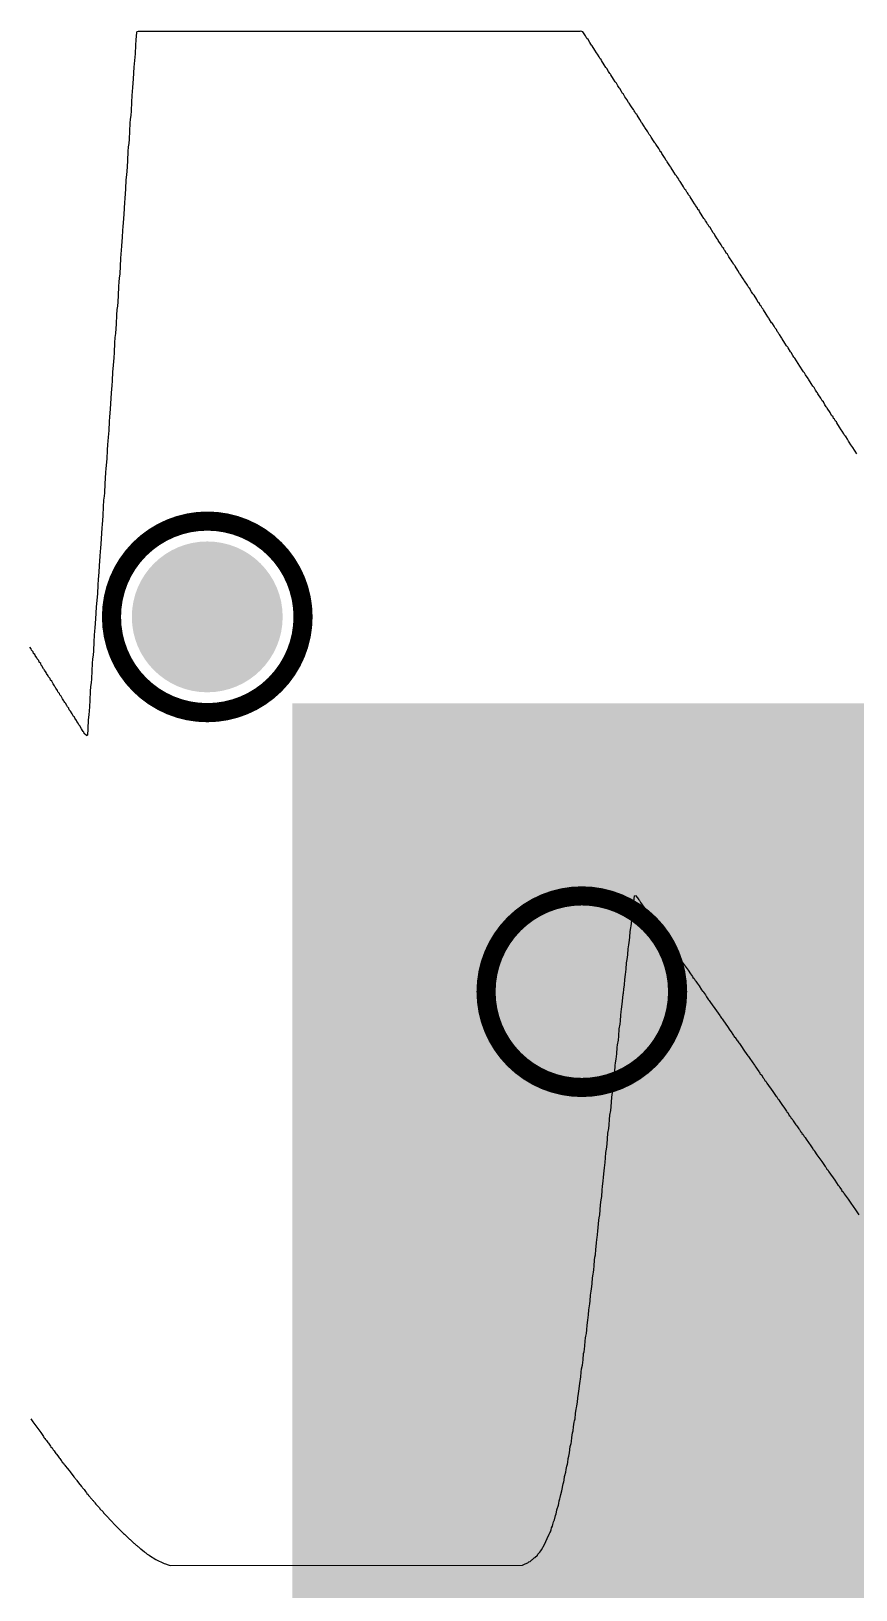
# Model space of a CAD drawing. Header units: inches. Extents: x -10 to 344, y -7 to 75.
# Drawn here: x 6.771 to 8.958, y 8.825 to 12.958 of the extents above; entities that cross this region are included whole.
import ezdxf

# ---------------------------------------------------------------- set-up
doc = ezdxf.new("R2010")
doc.units = ezdxf.units.IN
for name, color, linetype in [('Bottom Layer', 5, 'Continuous'), ('Bottom Overlay', 54, 'Continuous'), ('Drill Drawing', 1, 'Continuous'), ('Mid Layer 1', 16, 'Continuous'), ('Mid Layer 2', 76, 'Continuous'), ('Top Layer', 1, 'Continuous'), ('Top Paste', 8, 'Continuous'), ('Top Solder', 216, 'Continuous'), ('Via Holes', 16, 'Continuous')]:
    doc.layers.add(name, color=color, linetype=linetype)

# ---------------------------------------------------------------- blocks, each defined once
blk = doc.blocks.new('DSGP_1575_18_4_A_02_117')
at = {"layer": 'Top Layer'}
blk.add_hatch(color=1, dxfattribs=at).paths.add_polyline_path([(-6.8, 1.75), (-6.8, -1.75), (-10.3, -1.75), (-10.3, 1.75)])
at = {"layer": 'Top Paste'}
blk.add_hatch(color=8, dxfattribs=at).paths.add_polyline_path([(-7.4, 1.15), (-7.4, -1.15), (-9.7, -1.15), (-9.7, 1.15)])
at = {"layer": 'Top Solder'}
blk.add_hatch(color=216, dxfattribs=at).paths.add_polyline_path([(-6.7, 1.85), (-6.7, -1.85), (-10.4, -1.85), (-10.4, 1.85)])

msp = doc.modelspace()

# ---------------------------------------------------------------- hatches: boundary and pattern name
at = {"layer": 'Bottom Layer'}
h = msp.add_hatch(color=5, dxfattribs=at)
edge = h.paths.add_edge_path()
edge.add_arc((7.2381, 11.4051), 0.2, 0, 360)
h = msp.add_hatch(color=5, dxfattribs=at)
edge = h.paths.add_edge_path()
edge.add_arc((8.2314, 10.4113), 0.2, 0, 360)
at = {"layer": 'Mid Layer 1'}
h = msp.add_hatch(color=16, dxfattribs=at)
edge = h.paths.add_edge_path()
edge.add_arc((7.2381, 11.4051), 0.2, 0, 360)
h = msp.add_hatch(color=16, dxfattribs=at)
edge = h.paths.add_edge_path()
edge.add_arc((8.2314, 10.4113), 0.2, 0, 360)
at = {"layer": 'Mid Layer 2'}
h = msp.add_hatch(color=76, dxfattribs=at)
edge = h.paths.add_edge_path()
edge.add_arc((7.2381, 11.4051), 0.2, 0, 360)
h = msp.add_hatch(color=76, dxfattribs=at)
edge = h.paths.add_edge_path()
edge.add_arc((8.2314, 10.4113), 0.2, 0, 360)
at = {"layer": 'Top Layer'}
h = msp.add_hatch(color=1, dxfattribs=at)
edge = h.paths.add_edge_path()
edge.add_arc((7.2381, 11.4051), 0.2, 0, 360)
h = msp.add_hatch(color=1, dxfattribs=at)
edge = h.paths.add_edge_path()
edge.add_arc((8.2314, 10.4113), 0.2, 0, 360)
at = {"layer": 'Via Holes'}
h = msp.add_hatch(color=7, dxfattribs=at)
edge = h.paths.add_edge_path()
edge.add_arc((7.2381, 11.4051), 0.1, 0, 360)
h = msp.add_hatch(color=7, dxfattribs=at)
edge = h.paths.add_edge_path()
edge.add_arc((8.2314, 10.4113), 0.1, 0, 360)

# ---------------------------------------------------------------- linework, layer by layer
at = {"layer": 'Bottom Overlay'}
for p, q in [((7.0501, 12.9545), (7.0485, 12.9353)), ((7.0517, 12.9561), (7.0501, 12.9545)), ((7.0553, 12.9576), (7.0517, 12.9561)), ((8.2257, 12.9571), (7.0553, 12.9576)), ((8.2288, 12.9581), (8.2257, 12.9571)), ((8.234, 12.9561), (8.2288, 12.9581)), ((8.2408, 12.9462), (8.234, 12.9561)), ((8.245, 12.9389), (8.2408, 12.9462)), ((8.2481, 12.9358), (8.245, 12.9389)), ((7.0465, 12.8978), (7.0444, 12.8718)), ((7.0475, 12.9207), (7.0465, 12.8978)), ((7.0485, 12.9353), (7.0475, 12.9207)), ((8.2522, 12.9285), (8.2481, 12.9358)), ((8.2554, 12.9233), (8.2522, 12.9285)), ((8.2574, 12.9212), (8.2554, 12.9233)), ((8.2585, 12.9191), (8.2574, 12.9212)), ((8.2658, 12.9077), (8.2585, 12.9191)), ((8.2699, 12.9004), (8.2658, 12.9077)), ((8.273, 12.8973), (8.2699, 12.9004)), ((8.2772, 12.89), (8.273, 12.8973)), ((7.0433, 12.8625), (7.0418, 12.8318)), ((7.0444, 12.8718), (7.0433, 12.8625)), ((8.2803, 12.8848), (8.2772, 12.89)), ((8.2824, 12.8827), (8.2803, 12.8848)), ((8.2834, 12.8807), (8.2824, 12.8827)), ((8.2907, 12.8692), (8.2834, 12.8807)), ((8.2949, 12.8619), (8.2907, 12.8692)), ((8.298, 12.8588), (8.2949, 12.8619)), ((8.3022, 12.8515), (8.298, 12.8588)), ((7.0418, 12.8318), (7.0402, 12.8084)), ((8.3053, 12.8463), (8.3022, 12.8515)), ((8.3074, 12.8443), (8.3053, 12.8463)), ((8.3084, 12.8422), (8.3074, 12.8443)), ((8.3157, 12.8307), (8.3084, 12.8422)), ((8.3198, 12.8235), (8.3157, 12.8307)), ((8.323, 12.8203), (8.3198, 12.8235)), ((8.3271, 12.8131), (8.323, 12.8203)), ((8.3302, 12.8079), (8.3271, 12.8131)), ((7.0381, 12.7876), (7.0371, 12.7699)), ((7.0402, 12.8084), (7.0381, 12.7876)), ((8.3323, 12.8058), (8.3302, 12.8079)), ((8.3365, 12.7985), (8.3323, 12.8058)), ((8.3396, 12.7933), (8.3365, 12.7985)), ((8.3417, 12.7912), (8.3396, 12.7933)), ((8.3458, 12.7839), (8.3417, 12.7912)), ((8.351, 12.7767), (8.3458, 12.7839)), ((8.3552, 12.7694), (8.351, 12.7767)), ((7.035, 12.7346), (7.034, 12.7252)), ((7.0361, 12.747), (7.035, 12.7346)), ((7.0371, 12.7699), (7.0361, 12.747)), ((8.3573, 12.7673), (8.3552, 12.7694)), ((8.3614, 12.76), (8.3573, 12.7673)), ((8.3646, 12.7548), (8.3614, 12.76)), ((8.3687, 12.7507), (8.3646, 12.7548)), ((8.3698, 12.7465), (8.3687, 12.7507)), ((8.3718, 12.7444), (8.3698, 12.7465)), ((8.375, 12.7392), (8.3718, 12.7444)), ((8.377, 12.7372), (8.375, 12.7392)), ((8.3781, 12.7351), (8.377, 12.7372)), ((8.3854, 12.7236), (8.3781, 12.7351)), ((7.0329, 12.7138), (7.0309, 12.6722)), ((7.034, 12.7252), (7.0329, 12.7138)), ((8.3895, 12.7164), (8.3854, 12.7236)), ((8.3916, 12.7143), (8.3895, 12.7164)), ((8.3958, 12.707), (8.3916, 12.7143)), ((8.3978, 12.7049), (8.3958, 12.707)), ((8.3989, 12.7028), (8.3978, 12.7049)), ((8.4062, 12.6914), (8.3989, 12.7028)), ((8.4103, 12.6841), (8.4062, 12.6914)), ((7.0288, 12.6514), (7.0277, 12.6389)), ((7.0298, 12.6607), (7.0288, 12.6514)), ((7.0309, 12.6722), (7.0298, 12.6607)), ((8.4134, 12.681), (8.4103, 12.6841)), ((8.415, 12.6774), (8.4134, 12.681)), ((8.4218, 12.6675), (8.415, 12.6774)), ((8.4249, 12.6623), (8.4218, 12.6675)), ((8.427, 12.6602), (8.4249, 12.6623)), ((8.428, 12.6581), (8.427, 12.6602)), ((8.4353, 12.6467), (8.428, 12.6581)), ((8.4363, 12.6446), (8.4353, 12.6467)), ((7.0267, 12.615), (7.0257, 12.5983)), ((7.0277, 12.6389), (7.0267, 12.615)), ((8.4384, 12.6425), (8.4363, 12.6446)), ((8.4394, 12.6394), (8.4384, 12.6425)), ((8.4426, 12.6363), (8.4394, 12.6394)), ((8.4436, 12.6342), (8.4426, 12.6363)), ((8.4509, 12.6228), (8.4436, 12.6342)), ((8.455, 12.6155), (8.4509, 12.6228)), ((8.4571, 12.6134), (8.455, 12.6155)), ((8.4581, 12.6113), (8.4571, 12.6134)), ((8.4633, 12.604), (8.4581, 12.6113)), ((7.0225, 12.564), (7.0215, 12.5401)), ((7.0236, 12.5775), (7.0225, 12.564)), ((7.0246, 12.5869), (7.0236, 12.5775)), ((7.0257, 12.5983), (7.0246, 12.5869)), ((8.4644, 12.6009), (8.4633, 12.604)), ((8.4675, 12.5978), (8.4644, 12.6009)), ((8.4685, 12.5957), (8.4675, 12.5978)), ((8.4758, 12.5843), (8.4685, 12.5957)), ((8.48, 12.577), (8.4758, 12.5843)), ((8.4821, 12.5749), (8.48, 12.577)), ((8.4831, 12.5728), (8.4821, 12.5749)), ((8.4883, 12.5656), (8.4831, 12.5728)), ((8.4893, 12.5624), (8.4883, 12.5656)), ((7.0215, 12.5401), (7.0194, 12.5141)), ((8.4925, 12.5593), (8.4893, 12.5624)), ((8.4935, 12.5572), (8.4925, 12.5593)), ((8.5008, 12.5458), (8.4935, 12.5572)), ((8.5049, 12.5385), (8.5008, 12.5458)), ((8.507, 12.5364), (8.5049, 12.5385)), ((8.5101, 12.5312), (8.507, 12.5364)), ((8.5112, 12.5292), (8.5101, 12.5312)), ((8.5133, 12.5271), (8.5112, 12.5292)), ((8.5143, 12.524), (8.5133, 12.5271)), ((8.5174, 12.5208), (8.5143, 12.524)), ((7.0184, 12.5037), (7.0168, 12.473)), ((7.0194, 12.5141), (7.0184, 12.5037)), ((8.5185, 12.5188), (8.5174, 12.5208)), ((8.5257, 12.5073), (8.5185, 12.5188)), ((8.5299, 12.5001), (8.5257, 12.5073)), ((8.533, 12.4969), (8.5299, 12.5001)), ((8.5341, 12.4949), (8.533, 12.4969)), ((8.5382, 12.4886), (8.5341, 12.4949)), ((8.5393, 12.4855), (8.5382, 12.4886)), ((8.5424, 12.4824), (8.5393, 12.4855)), ((8.5434, 12.4803), (8.5424, 12.4824)), ((7.0142, 12.4403), (7.0132, 12.4299)), ((7.0153, 12.4496), (7.0142, 12.4403)), ((7.0168, 12.473), (7.0153, 12.4496)), ((8.5507, 12.4689), (8.5434, 12.4803)), ((8.5549, 12.4616), (8.5507, 12.4689)), ((8.558, 12.4585), (8.5549, 12.4616)), ((8.559, 12.4553), (8.558, 12.4585)), ((8.5632, 12.4512), (8.559, 12.4553)), ((8.5642, 12.447), (8.5632, 12.4512)), ((8.5663, 12.4449), (8.5642, 12.447)), ((8.5694, 12.4397), (8.5663, 12.4449)), ((7.0121, 12.4122), (7.0111, 12.3893)), ((7.0132, 12.4299), (7.0121, 12.4122)), ((8.5715, 12.4377), (8.5694, 12.4397)), ((8.5798, 12.4231), (8.5715, 12.4377)), ((8.5829, 12.42), (8.5798, 12.4231)), ((8.584, 12.4169), (8.5829, 12.42)), ((8.5861, 12.4148), (8.584, 12.4169)), ((8.5902, 12.4075), (8.5861, 12.4148)), ((8.5923, 12.4054), (8.5902, 12.4075)), ((8.5933, 12.4033), (8.5923, 12.4054)), ((8.6006, 12.3919), (8.5933, 12.4033)), ((7.009, 12.3675), (7.008, 12.355)), ((7.0101, 12.3768), (7.009, 12.3675)), ((7.0111, 12.3893), (7.0101, 12.3768)), ((8.6048, 12.3846), (8.6006, 12.3919)), ((8.6079, 12.3815), (8.6048, 12.3846)), ((8.6089, 12.3784), (8.6079, 12.3815)), ((8.611, 12.3763), (8.6089, 12.3784)), ((8.6152, 12.369), (8.611, 12.3763)), ((8.6173, 12.3669), (8.6152, 12.369)), ((8.6214, 12.3597), (8.6173, 12.3669)), ((8.6245, 12.3545), (8.6214, 12.3597)), ((7.0069, 12.3352), (7.0059, 12.3144)), ((7.008, 12.355), (7.0069, 12.3352)), ((8.6277, 12.3513), (8.6245, 12.3545)), ((8.6297, 12.3461), (8.6277, 12.3513)), ((8.6329, 12.343), (8.6297, 12.3461)), ((8.6339, 12.3399), (8.6329, 12.343)), ((8.637, 12.3368), (8.6339, 12.3399)), ((8.6381, 12.3347), (8.637, 12.3368)), ((8.6453, 12.3233), (8.6381, 12.3347)), ((8.6495, 12.316), (8.6453, 12.3233)), ((8.6516, 12.3139), (8.6495, 12.316)), ((7.0028, 12.2811), (7.0017, 12.2572)), ((7.0038, 12.2936), (7.0028, 12.2811)), ((7.0049, 12.303), (7.0038, 12.2936)), ((7.0059, 12.3144), (7.0049, 12.303)), ((8.6547, 12.3087), (8.6516, 12.3139)), ((8.6557, 12.3066), (8.6547, 12.3087)), ((8.6578, 12.3045), (8.6557, 12.3066)), ((8.6589, 12.3014), (8.6578, 12.3045)), ((8.662, 12.2983), (8.6589, 12.3014)), ((8.663, 12.2962), (8.662, 12.2983)), ((8.6703, 12.2848), (8.663, 12.2962)), ((8.6745, 12.2775), (8.6703, 12.2848)), ((8.6765, 12.2754), (8.6745, 12.2775)), ((8.6776, 12.2733), (8.6765, 12.2754)), ((7.0007, 12.2406), (6.9997, 12.2292)), ((7.0017, 12.2572), (7.0007, 12.2406)), ((8.6817, 12.2671), (8.6776, 12.2733)), ((8.6849, 12.2619), (8.6817, 12.2671)), ((8.6869, 12.2598), (8.6849, 12.2619)), ((8.688, 12.2578), (8.6869, 12.2598)), ((8.6953, 12.2463), (8.688, 12.2578)), ((8.6994, 12.239), (8.6953, 12.2463)), ((8.7025, 12.2359), (8.6994, 12.239)), ((8.7046, 12.2307), (8.7025, 12.2359)), ((6.9976, 12.2052), (6.9965, 12.1824)), ((6.9986, 12.2198), (6.9976, 12.2052)), ((6.9997, 12.2292), (6.9986, 12.2198)), ((8.7067, 12.2286), (8.7046, 12.2307)), ((8.7098, 12.2234), (8.7067, 12.2286)), ((8.7119, 12.2214), (8.7098, 12.2234)), ((8.7129, 12.2193), (8.7119, 12.2214)), ((8.7202, 12.2078), (8.7129, 12.2193)), ((8.7244, 12.2006), (8.7202, 12.2078)), ((8.7275, 12.1974), (8.7244, 12.2006)), ((8.7285, 12.1954), (8.7275, 12.1974)), ((8.7348, 12.185), (8.7285, 12.1954)), ((6.9945, 12.1564), (6.9934, 12.146)), ((6.9965, 12.1824), (6.9945, 12.1564)), ((8.7368, 12.1829), (8.7348, 12.185)), ((8.741, 12.1756), (8.7368, 12.1829)), ((8.7441, 12.1704), (8.741, 12.1756)), ((8.7472, 12.1673), (8.7441, 12.1704)), ((8.7493, 12.1621), (8.7472, 12.1673)), ((8.7524, 12.159), (8.7493, 12.1621)), ((8.7535, 12.1558), (8.7524, 12.159)), ((8.7556, 12.1538), (8.7535, 12.1558)), ((8.7597, 12.1465), (8.7556, 12.1538)), ((6.9924, 12.1314), (6.9913, 12.1064)), ((6.9934, 12.146), (6.9924, 12.1314)), ((8.7618, 12.1444), (8.7597, 12.1465)), ((8.7628, 12.1423), (8.7618, 12.1444)), ((8.7701, 12.1309), (8.7628, 12.1423)), ((8.7743, 12.1236), (8.7701, 12.1309)), ((8.7774, 12.1205), (8.7743, 12.1236)), ((8.7784, 12.1184), (8.7774, 12.1205)), ((8.7847, 12.108), (8.7784, 12.1184)), ((6.9882, 12.0721), (6.9872, 12.0544)), ((6.9893, 12.0825), (6.9882, 12.0721)), ((6.9903, 12.0919), (6.9893, 12.0825)), ((6.9913, 12.1064), (6.9903, 12.0919)), ((8.7868, 12.1059), (8.7847, 12.108)), ((8.7909, 12.0986), (8.7868, 12.1059)), ((8.794, 12.0934), (8.7909, 12.0986)), ((8.7961, 12.0914), (8.794, 12.0934)), ((8.8003, 12.0841), (8.7961, 12.0914)), ((8.8055, 12.0768), (8.8003, 12.0841)), ((8.8096, 12.0695), (8.8055, 12.0768)), ((8.8117, 12.0674), (8.8096, 12.0695)), ((6.9861, 12.0316), (6.9851, 12.0181)), ((6.9872, 12.0544), (6.9861, 12.0316)), ((8.8159, 12.0602), (8.8117, 12.0674)), ((8.819, 12.055), (8.8159, 12.0602)), ((8.8221, 12.0518), (8.819, 12.055)), ((8.8242, 12.0466), (8.8221, 12.0518)), ((8.8263, 12.0446), (8.8242, 12.0466)), ((8.8294, 12.0394), (8.8263, 12.0446)), ((8.8315, 12.0373), (8.8294, 12.0394)), ((8.8325, 12.0352), (8.8315, 12.0373)), ((8.8398, 12.0238), (8.8325, 12.0352)), ((6.983, 11.9983), (6.9809, 11.9567)), ((6.9841, 12.0097), (6.983, 11.9983)), ((6.9851, 12.0181), (6.9841, 12.0097)), ((8.844, 12.0165), (8.8398, 12.0238)), ((8.8471, 12.0134), (8.844, 12.0165)), ((8.8512, 12.0061), (8.8471, 12.0134)), ((8.8544, 12.0009), (8.8512, 12.0061)), ((8.8564, 11.9988), (8.8544, 12.0009)), ((8.8575, 11.9967), (8.8564, 11.9988)), ((8.8648, 11.9853), (8.8575, 11.9967)), ((8.8689, 11.978), (8.8648, 11.9853)), ((6.9799, 11.9453), (6.9789, 11.9359)), ((6.9809, 11.9567), (6.9799, 11.9453)), ((8.872, 11.9749), (8.8689, 11.978)), ((8.8762, 11.9676), (8.872, 11.9749)), ((8.8793, 11.9624), (8.8762, 11.9676)), ((8.8814, 11.9603), (8.8793, 11.9624)), ((8.8824, 11.9583), (8.8814, 11.9603)), ((8.8897, 11.9468), (8.8824, 11.9583)), ((8.8939, 11.9395), (8.8897, 11.9468)), ((6.9778, 11.9234), (6.9768, 11.8995)), ((6.9789, 11.9359), (6.9778, 11.9234)), ((8.898, 11.9354), (8.8939, 11.9395)), ((8.8991, 11.9312), (8.898, 11.9354)), ((8.9012, 11.9291), (8.8991, 11.9312)), ((8.9043, 11.9239), (8.9012, 11.9291)), ((8.9064, 11.9219), (8.9043, 11.9239)), ((8.9074, 11.9198), (8.9064, 11.9219)), ((8.9147, 11.9083), (8.9074, 11.9198)), ((8.9188, 11.9011), (8.9147, 11.9083)), ((6.9737, 11.8621), (6.9726, 11.8475)), ((6.9747, 11.8714), (6.9737, 11.8621)), ((6.9757, 11.8818), (6.9747, 11.8714)), ((6.9768, 11.8995), (6.9757, 11.8818)), ((8.922, 11.8979), (8.9188, 11.9011)), ((8.9261, 11.8907), (8.922, 11.8979)), ((8.9292, 11.8855), (8.9261, 11.8907)), ((8.9313, 11.8834), (8.9292, 11.8855)), ((8.9355, 11.8761), (8.9313, 11.8834)), ((8.9386, 11.8709), (8.9355, 11.8761)), ((8.9407, 11.8688), (8.9386, 11.8709)), ((8.9448, 11.8615), (8.9407, 11.8688)), ((8.95, 11.8543), (8.9448, 11.8615)), ((6.9716, 11.8246), (6.9695, 11.7986)), ((6.9726, 11.8475), (6.9716, 11.8246)), ((8.9542, 11.847), (8.95, 11.8543)), ((8.9563, 11.8449), (8.9542, 11.847)), ((8.9604, 11.8376), (8.9563, 11.8449)), ((6.9685, 11.7882), (6.9669, 11.7575)), ((6.9695, 11.7986), (6.9685, 11.7882)), ((6.9669, 11.7575), (6.9653, 11.7342)), ((6.9622, 11.6967), (6.9612, 11.6738)), ((6.9633, 11.7144), (6.9622, 11.6967)), ((6.9643, 11.7248), (6.9633, 11.7144)), ((6.9653, 11.7342), (6.9643, 11.7248)), ((6.9601, 11.6603), (6.9591, 11.651)), ((6.9612, 11.6738), (6.9601, 11.6603)), ((6.9581, 11.6406), (6.956, 11.599)), ((6.9591, 11.651), (6.9581, 11.6406)), ((6.9539, 11.5782), (6.9529, 11.5657)), ((6.9549, 11.5875), (6.9539, 11.5782)), ((6.956, 11.599), (6.9549, 11.5875)), ((6.9518, 11.5407), (6.9508, 11.5241)), ((6.9529, 11.5657), (6.9518, 11.5407)), ((6.9477, 11.4898), (6.9466, 11.4659)), ((6.9487, 11.5043), (6.9477, 11.4898)), ((6.9497, 11.5137), (6.9487, 11.5043)), ((6.9508, 11.5241), (6.9497, 11.5137)), ((6.9466, 11.4659), (6.9446, 11.4409)), ((6.9435, 11.4305), (6.9419, 11.3998)), ((6.9446, 11.4409), (6.9435, 11.4305)), ((6.9394, 11.3671), (6.9383, 11.3567)), ((6.9404, 11.3764), (6.9394, 11.3671)), ((6.9419, 11.3998), (6.9404, 11.3764)), ((6.7714, 11.3208), (6.7672, 11.3249)), ((6.9373, 11.339), (6.9362, 11.3151)), ((6.9383, 11.3567), (6.9373, 11.339)), ((6.7724, 11.3166), (6.7714, 11.3208)), ((6.7766, 11.3125), (6.7724, 11.3166)), ((6.7776, 11.3083), (6.7766, 11.3125)), ((6.7808, 11.3052), (6.7776, 11.3083)), ((6.7818, 11.3031), (6.7808, 11.3052)), ((6.786, 11.2969), (6.7818, 11.3031)), ((6.787, 11.2937), (6.786, 11.2969)), ((6.7912, 11.2896), (6.787, 11.2937)), ((6.7922, 11.2854), (6.7912, 11.2896)), ((6.7964, 11.2813), (6.7922, 11.2854)), ((6.9341, 11.2943), (6.9331, 11.2818)), ((6.9352, 11.3036), (6.9341, 11.2943)), ((6.9362, 11.3151), (6.9352, 11.3036)), ((6.7974, 11.2771), (6.7964, 11.2813)), ((6.7995, 11.275), (6.7974, 11.2771)), ((6.8036, 11.2677), (6.7995, 11.275)), ((6.8057, 11.2657), (6.8036, 11.2677)), ((6.8068, 11.2636), (6.8057, 11.2657)), ((6.8109, 11.2573), (6.8068, 11.2636)), ((6.812, 11.2553), (6.8109, 11.2573)), ((6.8161, 11.249), (6.812, 11.2553)), ((6.8172, 11.2459), (6.8161, 11.249)), ((6.8213, 11.2417), (6.8172, 11.2459)), ((6.8224, 11.2376), (6.8213, 11.2417)), ((6.9321, 11.262), (6.931, 11.2412)), ((6.9331, 11.2818), (6.9321, 11.262)), ((6.8255, 11.2345), (6.8224, 11.2376)), ((6.8296, 11.2272), (6.8255, 11.2345)), ((6.8328, 11.222), (6.8296, 11.2272)), ((6.8338, 11.2199), (6.8328, 11.222)), ((6.8359, 11.2178), (6.8338, 11.2199)), ((6.8369, 11.2158), (6.8359, 11.2178)), ((6.8411, 11.2095), (6.8369, 11.2158)), ((6.8421, 11.2064), (6.8411, 11.2095)), ((6.8463, 11.2022), (6.8421, 11.2064)), ((6.8473, 11.1981), (6.8463, 11.2022)), ((6.9279, 11.2069), (6.9269, 11.184)), ((6.9289, 11.2204), (6.9279, 11.2069)), ((6.93, 11.2298), (6.9289, 11.2204)), ((6.931, 11.2412), (6.93, 11.2298)), ((6.8504, 11.195), (6.8473, 11.1981)), ((6.8546, 11.1877), (6.8504, 11.195)), ((6.8577, 11.1825), (6.8546, 11.1877)), ((6.8588, 11.1804), (6.8577, 11.1825)), ((6.8608, 11.1783), (6.8588, 11.1804)), ((6.8619, 11.1762), (6.8608, 11.1783)), ((6.866, 11.17), (6.8619, 11.1762)), ((6.8671, 11.1669), (6.866, 11.17)), ((6.8712, 11.1627), (6.8671, 11.1669)), ((6.8723, 11.1586), (6.8712, 11.1627)), ((6.9258, 11.1664), (6.9238, 11.1456)), ((6.9269, 11.184), (6.9258, 11.1664)), ((6.8754, 11.1554), (6.8723, 11.1586)), ((6.8796, 11.1482), (6.8754, 11.1554)), ((6.8827, 11.143), (6.8796, 11.1482)), ((6.8837, 11.1409), (6.8827, 11.143)), ((6.8858, 11.1388), (6.8837, 11.1409)), ((6.8868, 11.1367), (6.8858, 11.1388)), ((6.891, 11.1305), (6.8868, 11.1367)), ((6.892, 11.1274), (6.891, 11.1305)), ((6.8962, 11.1232), (6.892, 11.1274)), ((6.8972, 11.119), (6.8962, 11.1232)), ((6.9004, 11.1159), (6.8972, 11.119)), ((6.9227, 11.132), (6.9217, 11.1081)), ((6.9238, 11.1456), (6.9227, 11.132)), ((6.9045, 11.1086), (6.9004, 11.1159)), ((6.9076, 11.1034), (6.9045, 11.1086)), ((6.9087, 11.1014), (6.9076, 11.1034)), ((6.9108, 11.0993), (6.9087, 11.1014)), ((6.9118, 11.0962), (6.9108, 11.0993)), ((6.9175, 11.0904), (6.9118, 11.0962)), ((6.9196, 11.0894), (6.9175, 11.0904)), ((6.9206, 11.0915), (6.9196, 11.0894)), ((6.9217, 11.1081), (6.9206, 11.0915)), ((8.3692, 10.6495), (8.3708, 10.6656)), ((8.3708, 10.6656), (8.3734, 10.6662)), ((8.3734, 10.6662), (8.3791, 10.6604)), ((8.3651, 10.6173), (8.3661, 10.6256)), ((8.3661, 10.6256), (8.3682, 10.6381)), ((8.3682, 10.6381), (8.3692, 10.6495)), ((8.3791, 10.6604), (8.3822, 10.6552)), ((8.3822, 10.6552), (8.3843, 10.6532)), ((8.3843, 10.6532), (8.3874, 10.648)), ((8.3874, 10.648), (8.403, 10.6261)), ((8.403, 10.6261), (8.4103, 10.6147)), ((8.3599, 10.5705), (8.3609, 10.5809)), ((8.3609, 10.5809), (8.362, 10.5861)), ((8.362, 10.5861), (8.363, 10.5923)), ((8.363, 10.5923), (8.364, 10.6027)), ((8.364, 10.6027), (8.3651, 10.6173)), ((8.4103, 10.6147), (8.4114, 10.6126)), ((8.4114, 10.6126), (8.4145, 10.6095)), ((8.4145, 10.6095), (8.4155, 10.6074)), ((8.4155, 10.6074), (8.4176, 10.6053)), ((8.4176, 10.6053), (8.4186, 10.6032)), ((8.4186, 10.6032), (8.4238, 10.596)), ((8.4238, 10.596), (8.4327, 10.583)), ((8.4327, 10.583), (8.4342, 10.5814)), ((8.4342, 10.5814), (8.4374, 10.5762)), ((8.3557, 10.5351), (8.3578, 10.5476)), ((8.3578, 10.5476), (8.3588, 10.5559)), ((8.3588, 10.5559), (8.3599, 10.5705)), ((8.4374, 10.5762), (8.4394, 10.5741)), ((8.4394, 10.5741), (8.4426, 10.5689)), ((8.4426, 10.5689), (8.4529, 10.5544)), ((8.4529, 10.5544), (8.4597, 10.5445)), ((8.4597, 10.5445), (8.4727, 10.5263)), ((8.351, 10.492), (8.3526, 10.5018)), ((8.3526, 10.5018), (8.3536, 10.5102)), ((8.3536, 10.5102), (8.3547, 10.5247)), ((8.3547, 10.5247), (8.3557, 10.5351)), ((8.4727, 10.5263), (8.4831, 10.5107)), ((8.4831, 10.5107), (8.4878, 10.505)), ((8.4878, 10.505), (8.493, 10.4966)), ((8.3453, 10.4436), (8.3474, 10.4571)), ((8.3474, 10.4571), (8.349, 10.4712)), ((8.349, 10.4712), (8.35, 10.4878)), ((8.35, 10.4878), (8.351, 10.492)), ((8.493, 10.4966), (8.4945, 10.4951)), ((8.4945, 10.4951), (8.4977, 10.4899)), ((8.4977, 10.4899), (8.4997, 10.4878)), ((8.4997, 10.4878), (8.5029, 10.4826)), ((8.5029, 10.4826), (8.5133, 10.4681)), ((8.5133, 10.4681), (8.52, 10.4582)), ((8.52, 10.4582), (8.5247, 10.4514)), ((8.3417, 10.4077), (8.3432, 10.4176)), ((8.3432, 10.4176), (8.3443, 10.4291)), ((8.3443, 10.4291), (8.3453, 10.4436)), ((8.5247, 10.4514), (8.5257, 10.4493)), ((8.5257, 10.4493), (8.5289, 10.4462)), ((8.5289, 10.4462), (8.532, 10.441)), ((8.532, 10.441), (8.5341, 10.4389)), ((8.5341, 10.4389), (8.5372, 10.4337)), ((8.5372, 10.4337), (8.5424, 10.4265)), ((8.5424, 10.4265), (8.5491, 10.4166)), ((8.5491, 10.4166), (8.5512, 10.4124)), ((8.337, 10.3646), (8.3386, 10.3786)), ((8.3386, 10.3786), (8.3396, 10.3859)), ((8.3396, 10.3859), (8.3406, 10.4046)), ((8.3406, 10.4046), (8.3417, 10.4077)), ((8.5512, 10.4124), (8.5528, 10.4119)), ((8.5528, 10.4119), (8.5538, 10.4098)), ((8.5538, 10.4098), (8.559, 10.4025)), ((8.559, 10.4025), (8.5621, 10.3973)), ((8.5621, 10.3973), (8.5642, 10.3953)), ((8.5642, 10.3953), (8.5673, 10.3901)), ((8.5673, 10.3901), (8.5694, 10.388)), ((8.5694, 10.388), (8.5725, 10.3828)), ((8.5725, 10.3828), (8.5881, 10.3609)), ((8.3328, 10.3251), (8.3339, 10.3344)), ((8.3339, 10.3344), (8.3349, 10.349)), ((8.3349, 10.349), (8.336, 10.3583)), ((8.336, 10.3583), (8.337, 10.3646)), ((8.5881, 10.3609), (8.597, 10.3479)), ((8.597, 10.3479), (8.5985, 10.3464)), ((8.5985, 10.3464), (8.6017, 10.3412)), ((8.6017, 10.3412), (8.6037, 10.3391)), ((8.6037, 10.3391), (8.6069, 10.3339)), ((8.6069, 10.3339), (8.6173, 10.3193)), ((8.3282, 10.2829), (8.3292, 10.2933)), ((8.3292, 10.2933), (8.3308, 10.3126)), ((8.3308, 10.3126), (8.3328, 10.3251)), ((8.6173, 10.3193), (8.624, 10.3095)), ((8.624, 10.3095), (8.6277, 10.3048)), ((8.6277, 10.3048), (8.6318, 10.2975)), ((8.6318, 10.2975), (8.6339, 10.2954)), ((8.6339, 10.2954), (8.6349, 10.2933)), ((8.6349, 10.2933), (8.6365, 10.2907)), ((8.324, 10.2466), (8.325, 10.2632)), ((8.325, 10.2632), (8.3261, 10.2705)), ((8.3261, 10.2705), (8.3282, 10.2829)), ((8.6365, 10.2907), (8.6381, 10.2902)), ((8.6381, 10.2902), (8.6422, 10.2829)), ((8.6422, 10.2829), (8.6443, 10.2809)), ((8.6443, 10.2809), (8.6474, 10.2757)), ((8.6474, 10.2757), (8.6495, 10.2736)), ((8.6495, 10.2736), (8.6526, 10.2684)), ((8.6526, 10.2684), (8.663, 10.2538)), ((8.663, 10.2538), (8.6719, 10.2408)), ((8.3188, 10.1987), (8.3198, 10.2154)), ((8.3198, 10.2154), (8.3209, 10.2226)), ((8.3209, 10.2226), (8.3224, 10.2325)), ((8.3224, 10.2325), (8.324, 10.2466)), ((8.6719, 10.2408), (8.6734, 10.2393)), ((8.6734, 10.2393), (8.6765, 10.2341)), ((8.6765, 10.2341), (8.689, 10.2164)), ((8.689, 10.2164), (8.6901, 10.2143)), ((8.6901, 10.2143), (8.6932, 10.2112)), ((8.6932, 10.2112), (8.6963, 10.206)), ((8.3141, 10.1545), (8.3162, 10.1784)), ((8.3162, 10.1784), (8.3172, 10.1847)), ((8.3172, 10.1847), (8.3188, 10.1987)), ((8.6963, 10.206), (8.7004, 10.1998)), ((8.7004, 10.1998), (8.7015, 10.1977)), ((8.7015, 10.1977), (8.7036, 10.1956)), ((8.7036, 10.1956), (8.7046, 10.1935)), ((8.7046, 10.1935), (8.7077, 10.1904)), ((8.7077, 10.1904), (8.7119, 10.1831)), ((8.7119, 10.1831), (8.714, 10.181)), ((8.714, 10.181), (8.7171, 10.1758)), ((8.7171, 10.1758), (8.7192, 10.1738)), ((8.7192, 10.1738), (8.7223, 10.1686)), ((8.7223, 10.1686), (8.7379, 10.1467)), ((8.3089, 10.1056), (8.311, 10.1316)), ((8.311, 10.1316), (8.3131, 10.1441)), ((8.3131, 10.1441), (8.3141, 10.1545)), ((8.7379, 10.1467), (8.7467, 10.1337)), ((8.7467, 10.1337), (8.7483, 10.1322)), ((8.7483, 10.1322), (8.7514, 10.127)), ((8.7514, 10.127), (8.7535, 10.1249)), ((8.3058, 10.0838), (8.3079, 10.0963)), ((8.3079, 10.0963), (8.3089, 10.1056)), ((8.7535, 10.1249), (8.7566, 10.1197)), ((8.7566, 10.1197), (8.7618, 10.1124)), ((8.7618, 10.1124), (8.7686, 10.1025)), ((8.7686, 10.1025), (8.7722, 10.0968)), ((8.7722, 10.0968), (8.7743, 10.0947)), ((8.7743, 10.0947), (8.7753, 10.0926)), ((8.7753, 10.0926), (8.7774, 10.0906)), ((8.7774, 10.0906), (8.7816, 10.0833)), ((8.3006, 10.036), (8.3027, 10.0484)), ((8.3027, 10.0484), (8.3037, 10.0578)), ((8.3037, 10.0578), (8.3048, 10.0724)), ((8.3048, 10.0724), (8.3058, 10.0838)), ((8.7816, 10.0833), (8.7836, 10.0812)), ((8.7836, 10.0812), (8.7868, 10.076)), ((8.7868, 10.076), (8.7888, 10.0739)), ((8.7888, 10.0739), (8.792, 10.0687)), ((8.792, 10.0687), (8.7992, 10.0583)), ((8.7992, 10.0583), (8.8003, 10.0562)), ((8.8003, 10.0562), (8.8034, 10.0531)), ((8.8034, 10.0531), (8.8065, 10.0479)), ((8.8065, 10.0479), (8.8086, 10.0458)), ((8.8086, 10.0458), (8.8117, 10.0406)), ((8.2975, 9.9996), (8.2985, 10.0079)), ((8.2985, 10.0079), (8.2996, 10.0214)), ((8.2996, 10.0214), (8.3006, 10.036)), ((8.8117, 10.0406), (8.8138, 10.0386)), ((8.8138, 10.0386), (8.8148, 10.0354)), ((8.8148, 10.0354), (8.818, 10.0323)), ((8.818, 10.0323), (8.8211, 10.0271)), ((8.8211, 10.0271), (8.8232, 10.025)), ((8.8232, 10.025), (8.8263, 10.0198)), ((8.8263, 10.0198), (8.8388, 10.0022)), ((8.8388, 10.0022), (8.8419, 9.997)), ((8.2933, 9.958), (8.2944, 9.9704)), ((8.2944, 9.9704), (8.2954, 9.985)), ((8.2954, 9.985), (8.2964, 9.9933)), ((8.2964, 9.9933), (8.2975, 9.9996)), ((8.8419, 9.997), (8.844, 9.9949)), ((8.844, 9.9949), (8.845, 9.9928)), ((8.845, 9.9928), (8.8471, 9.9907)), ((8.8471, 9.9907), (8.8481, 9.9887)), ((8.8481, 9.9887), (8.8549, 9.9788)), ((8.8549, 9.9788), (8.8679, 9.9606)), ((8.8679, 9.9606), (8.8767, 9.9476)), ((8.2881, 9.9091), (8.2892, 9.9195)), ((8.2892, 9.9195), (8.2902, 9.9361)), ((8.2902, 9.9361), (8.2912, 9.9445)), ((8.2912, 9.9445), (8.2933, 9.958)), ((8.8767, 9.9476), (8.8783, 9.946)), ((8.8783, 9.946), (8.8814, 9.9408)), ((8.8814, 9.9408), (8.8835, 9.9387)), ((8.8835, 9.9387), (8.8866, 9.9335)), ((8.8866, 9.9335), (8.9022, 9.9117)), ((8.284, 9.8685), (8.285, 9.8852)), ((8.285, 9.8852), (8.286, 9.8956)), ((8.286, 9.8956), (8.2881, 9.9091)), ((8.9022, 9.9117), (8.911, 9.8977)), ((8.911, 9.8977), (8.9126, 9.8971)), ((8.9126, 9.8971), (8.9157, 9.8919)), ((8.9157, 9.8919), (8.9199, 9.8857)), ((8.9199, 9.8857), (8.9209, 9.8836)), ((8.9209, 9.8836), (8.924, 9.8805)), ((8.924, 9.8805), (8.9272, 9.8753)), ((8.2788, 9.8197), (8.2808, 9.8457)), ((8.2808, 9.8457), (8.2829, 9.8592)), ((8.2829, 9.8592), (8.284, 9.8685)), ((8.9272, 9.8753), (8.9375, 9.8607)), ((8.9375, 9.8607), (8.9443, 9.8509)), ((8.9443, 9.8509), (8.9573, 9.8327)), ((8.2741, 9.7765), (8.2767, 9.8051)), ((8.2767, 9.8051), (8.2777, 9.8113)), ((8.2777, 9.8113), (8.2788, 9.8197)), ((8.9573, 9.8327), (8.9661, 9.8197)), ((8.2699, 9.7443), (8.271, 9.7547)), ((8.271, 9.7547), (8.272, 9.7588)), ((8.272, 9.7588), (8.2741, 9.7765)), ((8.2663, 9.7074), (8.2673, 9.7136)), ((8.2673, 9.7136), (8.2689, 9.7276)), ((8.2689, 9.7276), (8.2699, 9.7443)), ((8.2621, 9.6678), (8.2632, 9.6741)), ((8.2632, 9.6741), (8.2642, 9.6845)), ((8.2642, 9.6845), (8.2652, 9.699)), ((8.2652, 9.699), (8.2663, 9.7074)), ((8.258, 9.6294), (8.259, 9.6377)), ((8.259, 9.6377), (8.26, 9.6522)), ((8.26, 9.6522), (8.2611, 9.6626)), ((8.2611, 9.6626), (8.2621, 9.6678)), ((8.2528, 9.5836), (8.2538, 9.5919)), ((8.2538, 9.5919), (8.2548, 9.6065)), ((8.2548, 9.6065), (8.2559, 9.6169)), ((8.2559, 9.6169), (8.258, 9.6294)), ((8.2476, 9.5399), (8.2491, 9.554)), ((8.2491, 9.554), (8.2502, 9.5675)), ((8.2502, 9.5675), (8.2528, 9.5836)), ((8.2434, 9.5046), (8.2444, 9.515)), ((8.2444, 9.515), (8.2455, 9.5274)), ((8.2455, 9.5274), (8.2476, 9.5399)), ((8.2382, 9.463), (8.2392, 9.4723)), ((8.2392, 9.4723), (8.2403, 9.4848)), ((8.2403, 9.4848), (8.2413, 9.4931)), ((8.2413, 9.4931), (8.2424, 9.4983)), ((8.2424, 9.4983), (8.2434, 9.5046)), ((8.233, 9.4214), (8.2346, 9.4354)), ((8.2346, 9.4354), (8.2361, 9.4515)), ((8.2361, 9.4515), (8.2372, 9.4567)), ((8.2372, 9.4567), (8.2382, 9.463)), ((8.2268, 9.3787), (8.2278, 9.3839)), ((8.2278, 9.3839), (8.2288, 9.3902)), ((8.2288, 9.3902), (8.2299, 9.4027)), ((8.2299, 9.4027), (8.2309, 9.411)), ((8.2309, 9.411), (8.233, 9.4214)), ((8.2205, 9.334), (8.2226, 9.3455)), ((8.2226, 9.3455), (8.2236, 9.3517)), ((8.2236, 9.3517), (8.2257, 9.3725)), ((8.2257, 9.3725), (8.2268, 9.3787)), ((8.2148, 9.2929), (8.2164, 9.3039)), ((8.2164, 9.3039), (8.2174, 9.308)), ((8.2174, 9.308), (8.2184, 9.3132)), ((8.2184, 9.3132), (8.2195, 9.3226)), ((8.2195, 9.3226), (8.2205, 9.334)), ((6.7704, 9.2784), (6.7724, 9.2763)), ((6.7724, 9.2763), (6.7756, 9.2711)), ((6.7756, 9.2711), (6.7964, 9.242)), ((8.2096, 9.2576), (8.2112, 9.2695)), ((8.2112, 9.2695), (8.2122, 9.2737)), ((8.2122, 9.2737), (8.2133, 9.2789)), ((8.2133, 9.2789), (8.2148, 9.2929)), ((6.7964, 9.242), (6.8036, 9.2316)), ((6.8036, 9.2316), (6.8047, 9.2295)), ((6.8047, 9.2295), (6.8078, 9.2264)), ((6.8078, 9.2264), (6.8088, 9.2243)), ((6.8088, 9.2243), (6.812, 9.2212)), ((6.812, 9.2212), (6.8151, 9.216)), ((8.2028, 9.2134), (8.2039, 9.2186)), ((8.2039, 9.2186), (8.2049, 9.229)), ((8.2049, 9.229), (8.207, 9.2415)), ((8.207, 9.2415), (8.2086, 9.2472)), ((8.2086, 9.2472), (8.2096, 9.2576)), ((6.8151, 9.216), (6.8172, 9.2139)), ((6.8172, 9.2139), (6.8203, 9.2087)), ((6.8203, 9.2087), (6.8224, 9.2066)), ((6.8224, 9.2066), (6.8234, 9.2046)), ((6.8234, 9.2046), (6.8265, 9.2014)), ((6.8265, 9.2014), (6.8296, 9.1962)), ((6.8296, 9.1962), (6.8317, 9.1942)), ((6.8317, 9.1942), (6.8348, 9.189)), ((6.8348, 9.189), (6.8369, 9.1869)), ((6.8369, 9.1869), (6.838, 9.1848)), ((6.838, 9.1848), (6.8421, 9.1806)), ((6.8421, 9.1806), (6.8452, 9.1754)), ((6.8452, 9.1754), (6.8473, 9.1734)), ((8.1951, 9.1734), (8.1966, 9.1801)), ((8.1966, 9.1801), (8.1987, 9.1884)), ((8.1987, 9.1884), (8.2008, 9.2051)), ((8.2008, 9.2051), (8.2028, 9.2134)), ((6.8473, 9.1734), (6.8504, 9.1682)), ((6.8504, 9.1682), (6.8525, 9.1661)), ((6.8525, 9.1661), (6.8536, 9.164)), ((6.8536, 9.164), (6.8567, 9.1609)), ((6.8567, 9.1609), (6.8577, 9.1588)), ((6.8577, 9.1588), (6.8608, 9.1557)), ((6.8608, 9.1557), (6.8619, 9.1536)), ((6.8619, 9.1536), (6.8666, 9.1479)), ((6.8666, 9.1479), (6.8718, 9.1416)), ((6.8718, 9.1416), (6.8744, 9.138)), ((6.8744, 9.138), (6.8842, 9.125)), ((8.1867, 9.1286), (8.1888, 9.137)), ((8.1888, 9.137), (8.1898, 9.1442)), ((8.1898, 9.1442), (8.1914, 9.1531)), ((8.1914, 9.1531), (8.193, 9.1588)), ((8.193, 9.1588), (8.194, 9.163)), ((8.194, 9.163), (8.1951, 9.1734)), ((6.8842, 9.125), (6.8868, 9.1224)), ((6.8868, 9.1224), (6.8879, 9.1203)), ((6.8879, 9.1203), (6.891, 9.1172)), ((6.891, 9.1172), (6.892, 9.1151)), ((6.892, 9.1151), (6.8967, 9.1094)), ((6.8967, 9.1094), (6.905, 9.099)), ((6.905, 9.099), (6.9066, 9.0974)), ((6.9066, 9.0974), (6.9076, 9.0954)), ((6.9076, 9.0954), (6.9118, 9.0912)), ((8.1795, 9.0922), (8.181, 9.1021)), ((8.181, 9.1021), (8.1821, 9.1063)), ((8.1821, 9.1063), (8.1836, 9.112)), ((8.1836, 9.112), (8.1846, 9.1162)), ((8.1846, 9.1162), (8.1857, 9.1255)), ((8.1857, 9.1255), (8.1867, 9.1286)), ((6.9118, 9.0912), (6.9149, 9.086)), ((6.9149, 9.086), (6.918, 9.0829)), ((6.918, 9.0829), (6.9191, 9.0808)), ((6.9191, 9.0808), (6.9222, 9.0777)), ((6.9222, 9.0777), (6.9232, 9.0756)), ((6.9232, 9.0756), (6.9274, 9.0714)), ((6.9274, 9.0714), (6.9284, 9.0694)), ((6.9284, 9.0694), (6.9326, 9.0652)), ((6.9326, 9.0652), (6.9336, 9.0631)), ((6.9336, 9.0631), (6.9357, 9.0621)), ((6.9357, 9.0621), (6.9368, 9.06)), ((6.9368, 9.06), (6.9388, 9.0579)), ((6.9388, 9.0579), (6.9399, 9.0558)), ((6.9399, 9.0558), (6.943, 9.0527)), ((6.943, 9.0527), (6.944, 9.0506)), ((8.1691, 9.0496), (8.1701, 9.0538)), ((8.1701, 9.0538), (8.1716, 9.0616)), ((8.1716, 9.0616), (8.1732, 9.0662)), ((8.1732, 9.0662), (8.1743, 9.0704)), ((8.1743, 9.0704), (8.1753, 9.0777)), ((8.1753, 9.0777), (8.1784, 9.0881)), ((8.1784, 9.0881), (8.1795, 9.0922)), ((6.944, 9.0506), (6.9523, 9.0423)), ((6.9523, 9.0423), (6.9534, 9.0402)), ((6.9534, 9.0402), (6.9617, 9.0319)), ((6.9617, 9.0319), (6.9627, 9.0298)), ((6.9627, 9.0298), (6.9763, 9.0163)), ((6.9763, 9.0163), (6.9773, 9.0142)), ((6.9773, 9.0142), (6.9877, 9.0038)), ((8.1561, 9.0054), (8.1587, 9.0111)), ((8.1587, 9.0111), (8.1613, 9.022)), ((8.1613, 9.022), (8.1633, 9.0272)), ((8.1633, 9.0272), (8.1644, 9.0314)), ((8.1644, 9.0314), (8.1654, 9.0376)), ((8.1654, 9.0376), (8.1691, 9.0496)), ((6.9877, 9.0038), (6.9887, 9.0018)), ((6.9887, 9.0018), (7.0163, 8.9742)), ((7.0163, 8.9742), (7.0184, 8.9732)), ((7.0184, 8.9732), (7.0319, 8.9596)), ((8.1399, 8.9612), (8.1451, 8.9726)), ((8.1451, 8.9726), (8.1462, 8.9768)), ((8.1462, 8.9768), (8.1483, 8.9789)), ((8.1483, 8.9789), (8.1498, 8.9846)), ((8.1498, 8.9846), (8.1509, 8.9898)), ((8.1509, 8.9898), (8.1535, 8.9945)), ((8.1535, 8.9945), (8.1545, 8.9986)), ((8.1545, 8.9986), (8.1561, 9.0054)), ((7.0319, 8.9596), (7.034, 8.9586)), ((7.034, 8.9586), (7.0433, 8.9493)), ((7.0433, 8.9493), (7.0454, 8.9482)), ((7.0454, 8.9482), (7.0496, 8.9441)), ((7.0496, 8.9441), (7.0517, 8.943)), ((7.0517, 8.943), (7.0537, 8.9399)), ((7.0537, 8.9399), (7.0558, 8.9389)), ((7.0558, 8.9389), (7.06, 8.9347)), ((7.06, 8.9347), (7.0621, 8.9337)), ((7.0621, 8.9337), (7.0714, 8.9264)), ((8.1197, 8.9253), (8.1223, 8.929)), ((8.1223, 8.929), (8.1243, 8.9311)), ((8.1243, 8.9311), (8.1327, 8.9456)), ((8.1327, 8.9456), (8.1399, 8.9612)), ((7.0714, 8.9264), (7.0735, 8.9243)), ((7.0735, 8.9243), (7.0756, 8.9233)), ((7.0756, 8.9233), (7.0787, 8.9201)), ((7.0787, 8.9201), (7.0839, 8.917)), ((7.0839, 8.917), (7.0901, 8.9129)), ((7.0901, 8.9129), (7.0922, 8.9118)), ((7.0922, 8.9118), (7.0943, 8.9097)), ((7.0943, 8.9097), (7.1016, 8.9056)), ((7.1016, 8.9056), (7.1234, 8.8952)), ((7.1234, 8.8952), (7.1276, 8.8941)), ((7.1276, 8.8941), (7.1343, 8.8915)), ((7.1343, 8.8915), (7.1401, 8.89)), ((7.1401, 8.89), (8.0739, 8.891)), ((8.0739, 8.891), (8.0812, 8.8941)), ((8.0812, 8.8941), (8.0879, 8.8967)), ((8.0879, 8.8967), (8.0905, 8.8993)), ((8.0905, 8.8993), (8.0947, 8.9004)), ((8.0947, 8.9004), (8.0989, 8.9045)), ((8.0989, 8.9045), (8.1009, 8.9056)), ((8.1009, 8.9056), (8.1051, 8.9097)), ((8.1051, 8.9097), (8.1072, 8.9108)), ((8.1072, 8.9108), (8.1139, 8.9175)), ((8.1139, 8.9175), (8.115, 8.9196)), ((8.115, 8.9196), (8.1197, 8.9253))]:
    msp.add_line(p, q, dxfattribs=at)
at = {"layer": 'Drill Drawing'}
for points in [[(7.4921, 11.4051, 0.0508, 0.0508, 1), (6.9841, 11.4051, 0.0508, 0.0508, 1)], [(6.9714, 11.4051, 0.0254, 0.0254, 1), (6.9968, 11.4051, 0.0254, 0.0254, 1)], [(7.4794, 11.4051, 0.0254, 0.0254, 1), (7.5048, 11.4051, 0.0254, 0.0254, 1)], [(8.4854, 10.4113, 0.0508, 0.0508, 1), (7.9774, 10.4113, 0.0508, 0.0508, 1)], [(7.9647, 10.4113, 0.0254, 0.0254, 1), (7.9901, 10.4113, 0.0254, 0.0254, 1)], [(8.4727, 10.4113, 0.0254, 0.0254, 1), (8.4981, 10.4113, 0.0254, 0.0254, 1)]]:
    msp.add_lwpolyline(points, format="xyseb", close=True, dxfattribs=at)

# ---------------------------------------------------------------- block references
msp.add_blockref('DSGP_1575_18_4_A_02_117', (17.8637, 9.3256))

doc.saveas('drawing.dxf')
